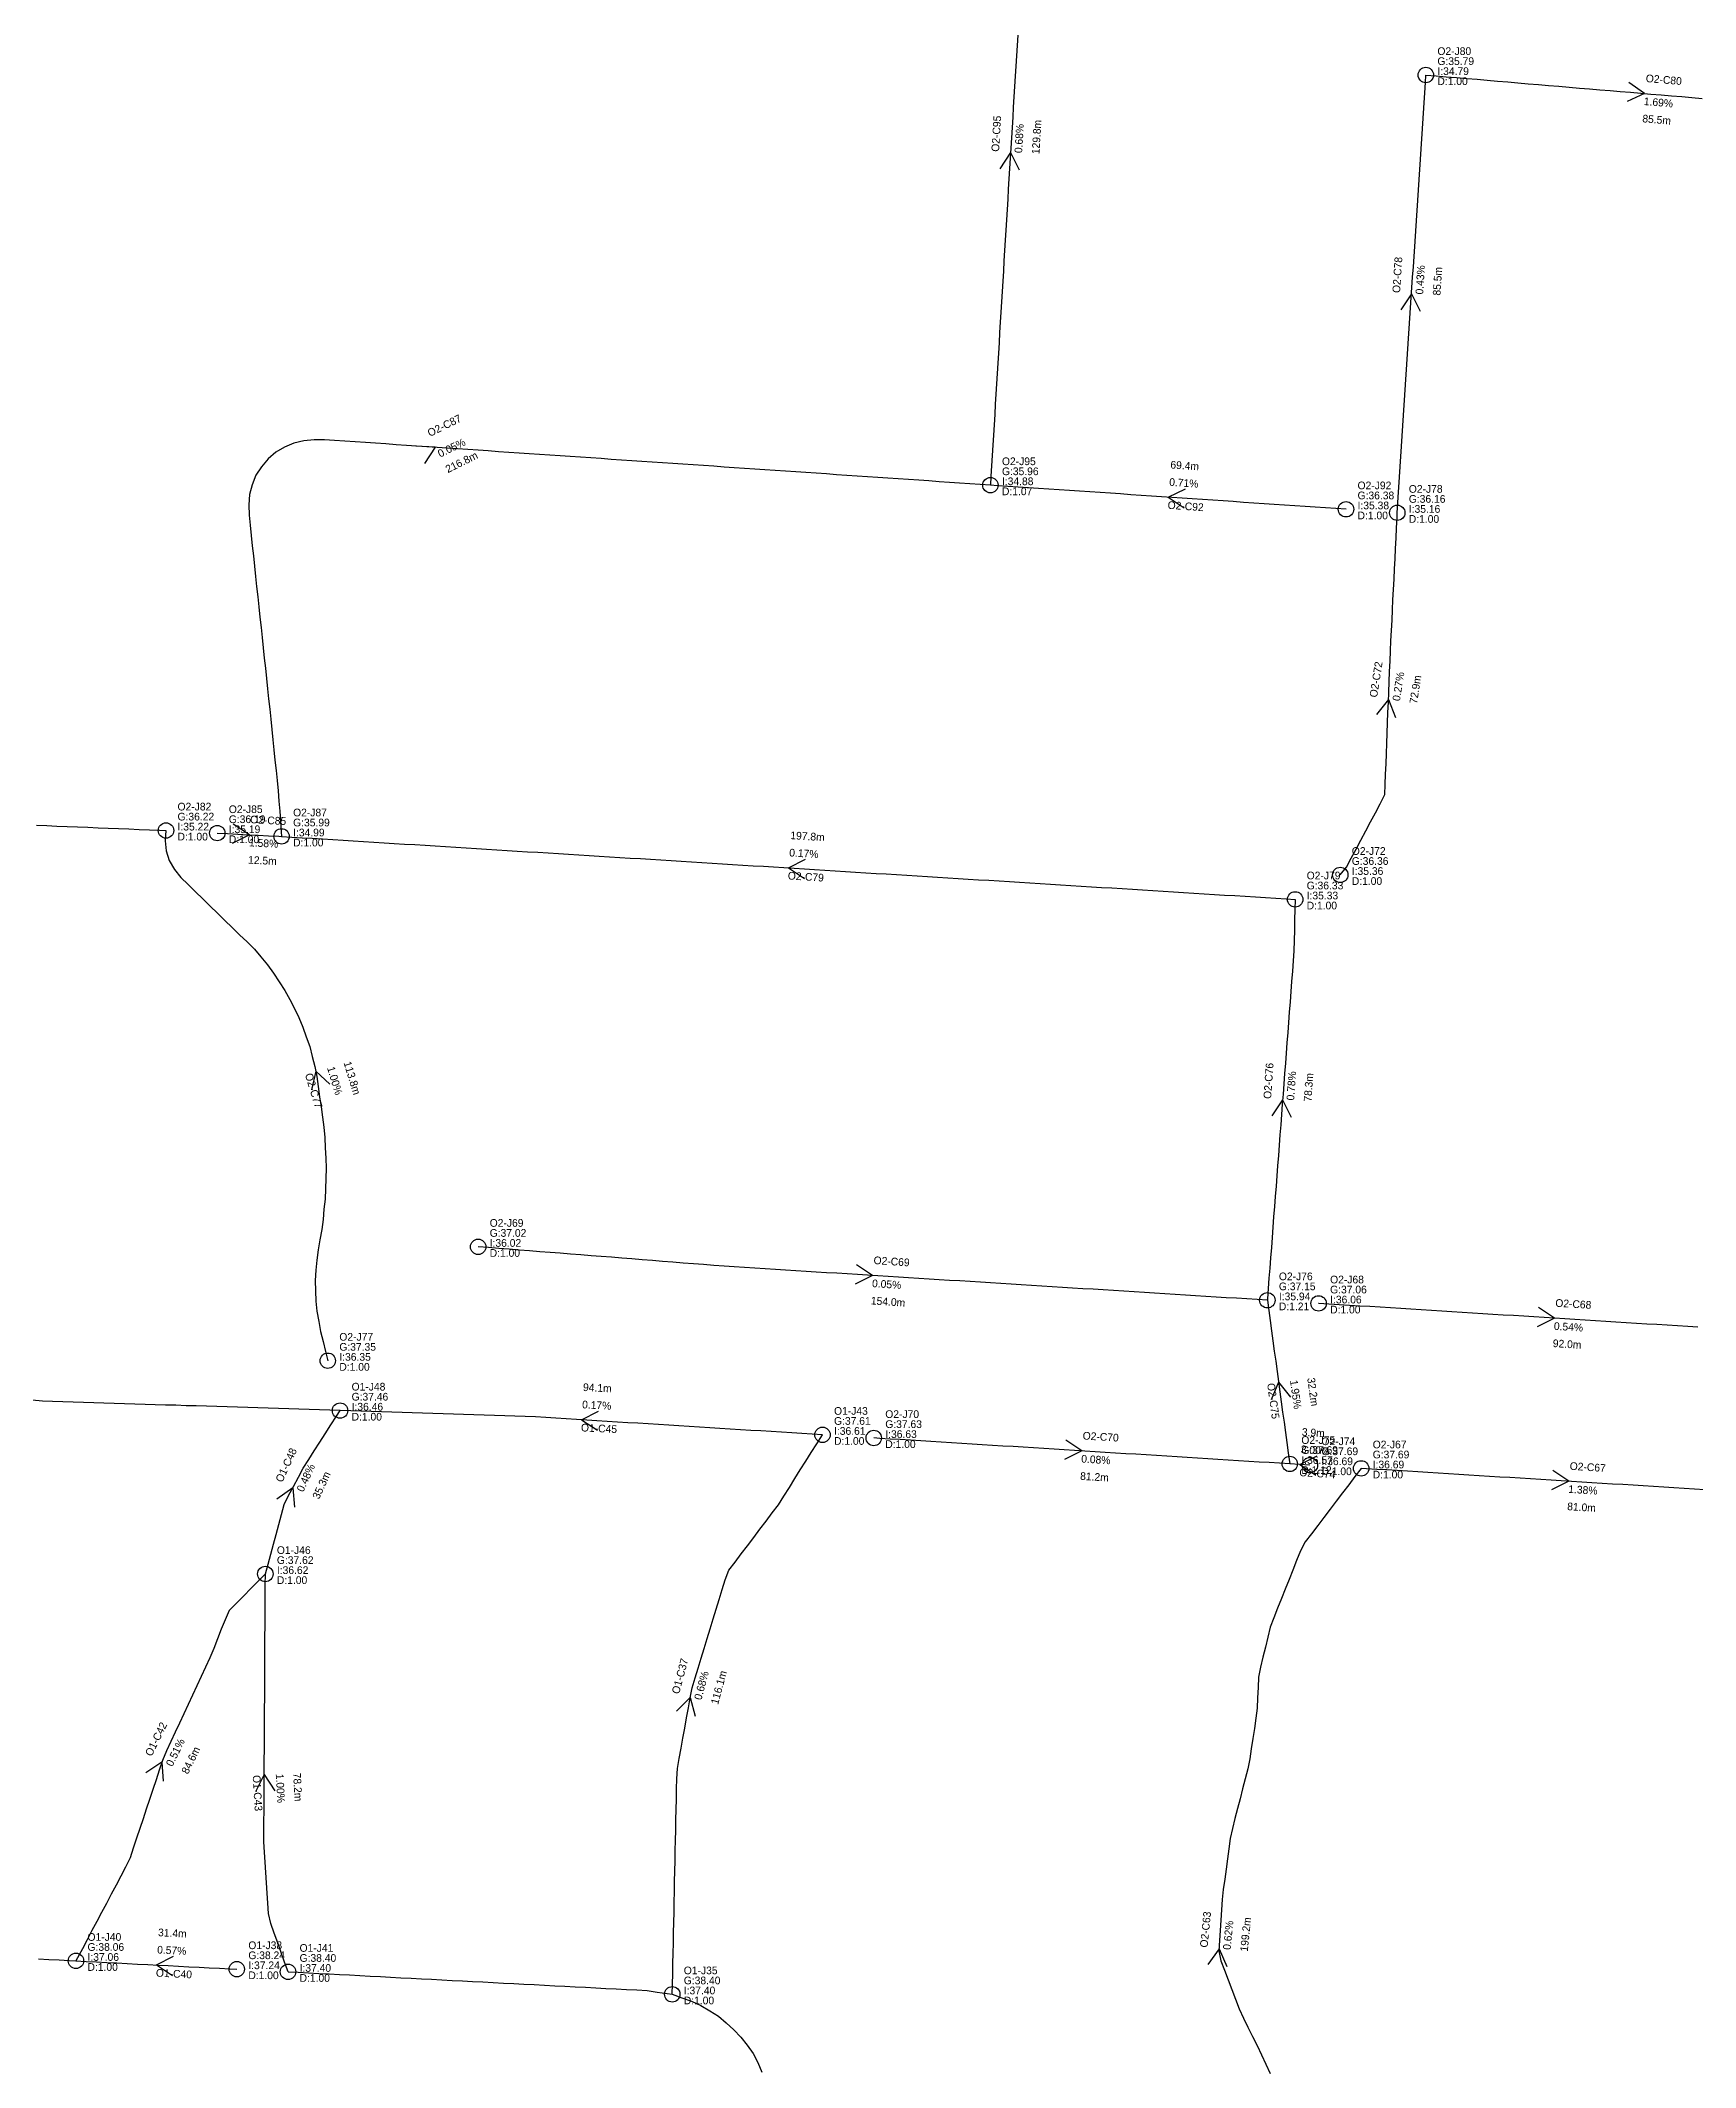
# Model space of a CAD drawing. Header units: metres. Extents: x 607160 to 610559, y 2613470 to 2618337.
# Drawn here: x 607813.6 to 608135.9, y 2615430.7 to 2615825.5 of the extents above; entities that cross this region are included whole.
import ezdxf

# ---------------------------------------------------------------- set-up
doc = ezdxf.new("R2010")
doc.units = ezdxf.units.M
for name, color, linetype in [('SW-DRAIN-LABELS', 3, 'Continuous'), ('SW-DRAIN-ORPHAN', 8, 'Continuous'), ('SW-DRAIN-SUB-01', 1, 'Continuous'), ('SW-DRAIN-SUB-02', 2, 'Continuous'), ('SW-JUNCTIONS', 7, 'Continuous')]:
    doc.layers.add(name, color=color, linetype=linetype)

msp = doc.modelspace()

# ---------------------------------------------------------------- linework, layer by layer
at = {"layer": 'SW-DRAIN-ORPHAN'}
msp.add_lwpolyline([(607861.78, 2615449.35), (607863.78, 2615449.25), (607865.78, 2615449.14), (607867.77, 2615449.04), (607869.77, 2615448.94), (607871.77, 2615448.83), (607873.77, 2615448.73), (607875.76, 2615448.62), (607877.76, 2615448.52), (607879.76, 2615448.42), (607881.75, 2615448.31), (607883.75, 2615448.21), (607885.75, 2615448.1), (607887.75, 2615448), (607889.74, 2615447.9), (607891.74, 2615447.79), (607893.74, 2615447.69), (607895.74, 2615447.58), (607897.73, 2615447.48), (607899.73, 2615447.38), (607901.73, 2615447.27), (607903.73, 2615447.17), (607905.72, 2615447.07), (607907.72, 2615446.96), (607909.72, 2615446.86), (607911.71, 2615446.75), (607913.71, 2615446.65), (607915.71, 2615446.55), (607917.71, 2615446.44), (607919.7, 2615446.34), (607921.7, 2615446.23), (607923.7, 2615446.13), (607925.7, 2615446.03), (607927.69, 2615445.92), (607929.69, 2615445.82), (607931.69, 2615445.7), (607933.66, 2615445.4), (607935.64, 2615445.11), (607936.6, 2615444.97)], dxfattribs=at)
at = {"layer": 'SW-DRAIN-SUB-01'}
for p, q in [((607918.91, 2615556.87), (607922.25, 2615558.58)), ((607918.91, 2615556.87), (607922.06, 2615554.84)), ((607862.69, 2615543.61), (607859.63, 2615541.44)), ((607862.69, 2615543.61), (607863.05, 2615539.88)), ((607940.1, 2615502.77), (607937.44, 2615500.12)), ((607940.1, 2615502.77), (607941.07, 2615499.15)), ((607837.23, 2615490.2), (607834.12, 2615488.11)), ((607837.23, 2615490.2), (607837.49, 2615486.46)), ((607857.14, 2615487.76), (607855.46, 2615484.41)), ((607857.14, 2615487.76), (607859.2, 2615484.63)), ((607836.14, 2615450.68), (607839.48, 2615452.38)), ((607836.14, 2615450.68), (607839.29, 2615448.64))]:
    msp.add_line(p, q, dxfattribs=at)
for points in [[(607871.91, 2615558.67), (607869.91, 2615558.73), (607867.91, 2615558.8), (607865.91, 2615558.86), (607863.91, 2615558.92), (607861.91, 2615558.99), (607859.91, 2615559.05), (607857.91, 2615559.11), (607855.92, 2615559.18), (607853.92, 2615559.24), (607851.92, 2615559.31), (607849.92, 2615559.37), (607847.92, 2615559.43), (607845.92, 2615559.5), (607843.92, 2615559.56), (607841.92, 2615559.62), (607839.92, 2615559.69), (607837.92, 2615559.75), (607835.93, 2615559.81), (607833.93, 2615559.88), (607831.93, 2615559.94), (607829.93, 2615560.01), (607827.93, 2615560.07), (607825.93, 2615560.13), (607823.93, 2615560.2), (607821.93, 2615560.26), (607819.93, 2615560.32), (607817.93, 2615560.39), (607815.94, 2615560.45), (607813.94, 2615560.51), (607811.94, 2615560.68)], [(607857.36, 2615526.84), (607857.88, 2615528.77), (607858.41, 2615530.7), (607858.93, 2615532.63), (607859.45, 2615534.56), (607859.97, 2615536.49), (607860.49, 2615538.42), (607861.02, 2615540.35), (607861.9, 2615542.14), (607862.84, 2615543.9), (607863.79, 2615545.67), (607864.73, 2615547.43), (607865.8, 2615549.12), (607866.88, 2615550.8), (607867.96, 2615552.49), (607869.04, 2615554.17), (607870.11, 2615555.86), (607871.19, 2615557.55), (607871.91, 2615558.67)], [(607965.86, 2615553.95), (607963.86, 2615554.08), (607961.86, 2615554.2), (607959.87, 2615554.32), (607957.87, 2615554.45), (607955.88, 2615554.57), (607953.88, 2615554.7), (607951.88, 2615554.82), (607949.89, 2615554.94), (607947.89, 2615555.07), (607945.9, 2615555.19), (607943.9, 2615555.32), (607941.9, 2615555.44), (607939.91, 2615555.57), (607937.91, 2615555.69), (607935.92, 2615555.81), (607933.92, 2615555.94), (607931.92, 2615556.06), (607929.93, 2615556.19), (607927.93, 2615556.31), (607925.93, 2615556.44), (607923.94, 2615556.56), (607921.94, 2615556.68), (607919.95, 2615556.81), (607917.95, 2615556.93), (607915.95, 2615557.06), (607913.96, 2615557.18), (607911.96, 2615557.31), (607909.97, 2615557.43), (607907.97, 2615557.53), (607905.97, 2615557.59), (607903.97, 2615557.66), (607901.97, 2615557.72), (607899.97, 2615557.78), (607897.97, 2615557.85), (607895.97, 2615557.91), (607893.98, 2615557.97), (607891.98, 2615558.03), (607889.98, 2615558.1), (607887.98, 2615558.16), (607885.98, 2615558.22), (607883.98, 2615558.29), (607881.98, 2615558.35), (607879.98, 2615558.41), (607877.98, 2615558.48), (607875.98, 2615558.54), (607873.99, 2615558.6), (607871.91, 2615558.67)], [(607936.6, 2615444.97), (607936.65, 2615446.97), (607936.69, 2615448.97), (607936.73, 2615450.96), (607936.78, 2615452.96), (607936.82, 2615454.96), (607936.86, 2615456.96), (607936.9, 2615458.96), (607936.95, 2615460.96), (607936.99, 2615462.96), (607937.03, 2615464.96), (607937.07, 2615466.96), (607937.12, 2615468.96), (607937.16, 2615470.96), (607937.2, 2615472.96), (607937.25, 2615474.96), (607937.29, 2615476.96), (607937.33, 2615478.96), (607937.37, 2615480.96), (607937.42, 2615482.96), (607937.46, 2615484.96), (607937.5, 2615486.96), (607937.61, 2615488.95), (607937.97, 2615490.92), (607938.32, 2615492.89), (607938.67, 2615494.85), (607939.03, 2615496.82), (607939.38, 2615498.79), (607939.74, 2615500.76), (607940.09, 2615502.73), (607940.46, 2615504.69), (607941.04, 2615506.61), (607941.63, 2615508.52), (607942.21, 2615510.43), (607942.8, 2615512.34), (607943.39, 2615514.25), (607943.97, 2615516.17), (607944.56, 2615518.08), (607945.15, 2615519.99), (607945.73, 2615521.9), (607946.32, 2615523.82), (607946.9, 2615525.73), (607947.62, 2615527.57), (607948.83, 2615529.17), (607950.04, 2615530.76), (607951.25, 2615532.35), (607952.46, 2615533.94), (607953.67, 2615535.54), (607954.88, 2615537.13), (607956.09, 2615538.72), (607957.28, 2615540.33), (607958.34, 2615542.02), (607959.41, 2615543.71), (607960.48, 2615545.41), (607961.54, 2615547.1), (607962.61, 2615548.79), (607963.67, 2615550.48), (607964.74, 2615552.18), (607965.86, 2615553.95)], [(607857.36, 2615526.84), (607855.95, 2615525.42), (607854.55, 2615524), (607853.14, 2615522.58), (607851.73, 2615521.16), (607850.32, 2615519.74), (607849.51, 2615517.93), (607848.77, 2615516.07), (607848.03, 2615514.21), (607847.3, 2615512.35), (607846.56, 2615510.49), (607845.72, 2615508.68), (607844.87, 2615506.87), (607844.02, 2615505.06), (607843.17, 2615503.24), (607842.32, 2615501.43), (607841.47, 2615499.62), (607840.63, 2615497.81), (607839.78, 2615496), (607838.93, 2615494.19), (607838.08, 2615492.38), (607837.34, 2615490.52), (607836.71, 2615488.63), (607836.07, 2615486.73), (607835.44, 2615484.83), (607834.81, 2615482.93), (607834.17, 2615481.04), (607833.54, 2615479.14), (607832.91, 2615477.24), (607832.27, 2615475.35), (607831.64, 2615473.45), (607831.01, 2615471.55), (607830.16, 2615469.75), (607829.22, 2615467.98), (607828.28, 2615466.21), (607827.35, 2615464.45), (607826.41, 2615462.68), (607825.47, 2615460.91), (607824.54, 2615459.14), (607823.6, 2615457.38), (607822.67, 2615455.61), (607821.73, 2615453.84), (607820.79, 2615452.07), (607820.48, 2615451.49)], [(607861.78, 2615449.35), (607861.11, 2615451.24), (607860.45, 2615453.12), (607859.78, 2615455.01), (607859.11, 2615456.89), (607858.44, 2615458.78), (607857.95, 2615460.7), (607857.82, 2615462.69), (607857.69, 2615464.69), (607857.56, 2615466.68), (607857.43, 2615468.68), (607857.3, 2615470.68), (607857.17, 2615472.67), (607857.07, 2615474.67), (607857.08, 2615476.67), (607857.09, 2615478.67), (607857.1, 2615480.67), (607857.11, 2615482.67), (607857.13, 2615484.67), (607857.14, 2615486.67), (607857.15, 2615488.67), (607857.16, 2615490.67), (607857.17, 2615492.67), (607857.18, 2615494.67), (607857.19, 2615496.67), (607857.2, 2615498.67), (607857.22, 2615500.67), (607857.23, 2615502.67), (607857.24, 2615504.67), (607857.25, 2615506.67), (607857.26, 2615508.67), (607857.27, 2615510.67), (607857.28, 2615512.67), (607857.29, 2615514.67), (607857.31, 2615516.67), (607857.32, 2615518.67), (607857.33, 2615520.67), (607857.34, 2615522.67), (607857.35, 2615524.67), (607857.36, 2615526.84)], [(607813.18, 2615451.87), (607815.18, 2615451.77), (607817.18, 2615451.66), (607819.17, 2615451.56), (607820.48, 2615451.49)], [(607820.48, 2615451.49), (607822.48, 2615451.39), (607824.48, 2615451.28), (607826.48, 2615451.18), (607828.47, 2615451.08), (607830.47, 2615450.97), (607832.47, 2615450.87), (607834.47, 2615450.77), (607836.46, 2615450.66), (607838.46, 2615450.56), (607840.46, 2615450.46), (607842.46, 2615450.35), (607844.45, 2615450.25), (607846.45, 2615450.15), (607848.45, 2615450.04), (607850.44, 2615449.94), (607851.8, 2615449.87)], [(607936.6, 2615444.97), (607938.49, 2615444.29), (607940.37, 2615443.61), (607942.18, 2615442.79), (607943.89, 2615441.75), (607945.6, 2615440.72), (607947.12, 2615439.42), (607948.59, 2615438.07), (607949.99, 2615436.65), (607951.17, 2615435.04), (607952.36, 2615433.43), (607953.27, 2615431.66), (607954.07, 2615429.82)]]:
    msp.add_lwpolyline(points, dxfattribs=at)
at = {"layer": 'SW-DRAIN-SUB-02'}
for p, q in [((608125.95, 2615815.21), (608122.87, 2615817.35)), ((608125.95, 2615815.21), (608122.55, 2615813.62)), ((608002.48, 2615803.69), (608000.41, 2615800.56)), ((608002.48, 2615803.69), (608004.16, 2615800.34)), ((608080.57, 2615776.17), (608078.49, 2615773.06)), ((608080.57, 2615776.17), (608082.23, 2615772.81)), ((607890.41, 2615746.29), (607886.66, 2615746.53)), ((607890.41, 2615746.29), (607888.33, 2615743.17)), ((608033.18, 2615736.57), (608036.55, 2615738.22)), ((608033.18, 2615736.57), (608036.3, 2615734.48)), ((608076.08, 2615697.14), (608073.72, 2615694.23)), ((608076.08, 2615697.14), (608077.42, 2615693.64)), ((607854.26, 2615670.83), (607850.92, 2615669.12)), ((607854.26, 2615670.83), (607851.11, 2615672.87)), ((607959.21, 2615664.38), (607962.57, 2615666.05)), ((607959.21, 2615664.38), (607962.33, 2615662.3)), ((607867.2, 2615624.78), (607866.35, 2615621.13)), ((607867.2, 2615624.78), (607869.94, 2615622.23)), ((608055.46, 2615619.19), (608053.36, 2615616.08)), ((608055.46, 2615619.19), (608057.11, 2615615.82)), ((607975.62, 2615584.97), (607972.51, 2615587.06)), ((607975.62, 2615584.97), (607972.25, 2615583.32)), ((608108.39, 2615576.66), (608105.27, 2615578.73)), ((608108.39, 2615576.66), (608105.03, 2615574.99)), ((608054.67, 2615564.22), (608053.26, 2615560.75)), ((608054.67, 2615564.22), (608056.97, 2615561.26)), ((608016.35, 2615550.81), (608012.99, 2615549.14)), ((608016.35, 2615550.81), (608013.22, 2615552.88)), ((608058.82, 2615548.16), (608062.17, 2615549.83)), ((608058.82, 2615548.16), (608061.94, 2615546.08)), ((608111.2, 2615544.89), (608108.07, 2615546.97)), ((608111.2, 2615544.89), (608107.84, 2615543.22)), ((608043.08, 2615453.8), (608040.89, 2615450.75)), ((608043.08, 2615453.8), (608044.62, 2615450.38))]:
    msp.add_line(p, q, dxfattribs=at)
for points in [[(608003.87, 2615826.54), (608003.75, 2615824.54), (608003.62, 2615822.55), (608003.5, 2615820.55), (608003.38, 2615818.56), (608003.26, 2615816.56), (608003.14, 2615814.56), (608003.02, 2615812.57), (608002.9, 2615810.57), (608002.78, 2615808.57), (608002.66, 2615806.58), (608002.54, 2615804.58), (608002.41, 2615802.59), (608002.29, 2615800.59), (608002.17, 2615798.59), (608002.05, 2615796.6), (608001.93, 2615794.6), (608001.81, 2615792.6), (608001.69, 2615790.61), (608001.57, 2615788.61), (608001.45, 2615786.61), (608001.33, 2615784.62), (608001.2, 2615782.62), (608001.08, 2615780.63), (608000.96, 2615778.63), (608000.84, 2615776.63), (608000.72, 2615774.64), (608000.6, 2615772.64), (608000.48, 2615770.64), (608000.36, 2615768.65), (608000.24, 2615766.65), (608000.12, 2615764.65), (607999.99, 2615762.66), (607999.87, 2615760.66), (607999.75, 2615758.67), (607999.63, 2615756.67), (607999.51, 2615754.67), (607999.39, 2615752.68), (607999.27, 2615750.68), (607999.15, 2615748.68), (607999.03, 2615746.69), (607998.91, 2615744.69), (607998.78, 2615742.69), (607998.66, 2615740.7), (607998.56, 2615738.92)], [(608077.79, 2615733.54), (608077.92, 2615735.54), (608078.05, 2615737.53), (608078.18, 2615739.53), (608078.31, 2615741.52), (608078.44, 2615743.52), (608078.57, 2615745.51), (608078.7, 2615747.51), (608078.83, 2615749.51), (608078.96, 2615751.5), (608079.09, 2615753.5), (608079.22, 2615755.49), (608079.35, 2615757.49), (608079.48, 2615759.48), (608079.61, 2615761.48), (608079.75, 2615763.48), (608079.88, 2615765.47), (608080.01, 2615767.47), (608080.14, 2615769.46), (608080.27, 2615771.46), (608080.4, 2615773.46), (608080.53, 2615775.45), (608080.66, 2615777.45), (608080.79, 2615779.44), (608080.92, 2615781.44), (608081.05, 2615783.43), (608081.18, 2615785.43), (608081.31, 2615787.43), (608081.44, 2615789.42), (608081.57, 2615791.42), (608081.7, 2615793.41), (608081.83, 2615795.41), (608081.96, 2615797.4), (608082.09, 2615799.4), (608082.22, 2615801.4), (608082.35, 2615803.39), (608082.48, 2615805.39), (608082.61, 2615807.38), (608082.74, 2615809.38), (608082.87, 2615811.37), (608083, 2615813.37), (608083.13, 2615815.37), (608083.26, 2615817.36), (608083.36, 2615818.81)], [(608083.36, 2615818.81), (608085.35, 2615818.64), (608087.34, 2615818.47), (608089.34, 2615818.3), (608091.33, 2615818.14), (608093.32, 2615817.97), (608095.32, 2615817.8), (608097.31, 2615817.63), (608099.3, 2615817.46), (608101.3, 2615817.29), (608103.29, 2615817.12), (608105.28, 2615816.96), (608107.27, 2615816.79), (608109.27, 2615816.62), (608111.26, 2615816.45), (608113.25, 2615816.28), (608115.25, 2615816.11), (608117.24, 2615815.95), (608119.23, 2615815.78), (608121.22, 2615815.61), (608123.22, 2615815.44), (608125.21, 2615815.27), (608127.2, 2615815.1), (608129.2, 2615814.94), (608131.19, 2615814.77), (608133.18, 2615814.6), (608135.17, 2615814.43), (608137.17, 2615814.26)], [(607998.56, 2615738.92), (607996.56, 2615739.06), (607994.56, 2615739.19), (607992.57, 2615739.33), (607990.57, 2615739.46), (607988.58, 2615739.6), (607986.58, 2615739.74), (607984.59, 2615739.87), (607982.59, 2615740.01), (607980.6, 2615740.14), (607978.6, 2615740.28), (607976.61, 2615740.42), (607974.61, 2615740.55), (607972.62, 2615740.69), (607970.62, 2615740.82), (607968.62, 2615740.96), (607966.63, 2615741.1), (607964.63, 2615741.23), (607962.64, 2615741.37), (607960.64, 2615741.5), (607958.65, 2615741.64), (607956.65, 2615741.77), (607954.66, 2615741.91), (607952.66, 2615742.05), (607950.67, 2615742.18), (607948.67, 2615742.32), (607946.68, 2615742.45), (607944.68, 2615742.59), (607942.68, 2615742.73), (607940.69, 2615742.86), (607938.69, 2615743), (607936.7, 2615743.13), (607934.7, 2615743.27), (607932.71, 2615743.41), (607930.71, 2615743.54), (607928.72, 2615743.68), (607926.72, 2615743.81), (607924.73, 2615743.95), (607922.73, 2615744.09), (607920.74, 2615744.22), (607918.74, 2615744.36), (607916.74, 2615744.49), (607914.75, 2615744.63), (607912.75, 2615744.77), (607910.76, 2615744.9), (607908.76, 2615745.04), (607906.77, 2615745.17), (607904.77, 2615745.31), (607902.78, 2615745.44), (607900.78, 2615745.58), (607898.79, 2615745.72), (607896.79, 2615745.85), (607894.8, 2615745.99), (607892.8, 2615746.12), (607890.8, 2615746.26), (607888.81, 2615746.4), (607886.81, 2615746.53), (607884.82, 2615746.67), (607882.82, 2615746.8), (607880.83, 2615746.94), (607878.83, 2615747.08), (607876.84, 2615747.21), (607874.84, 2615747.35), (607872.85, 2615747.48), (607870.85, 2615747.62), (607868.86, 2615747.76), (607866.86, 2615747.78), (607864.87, 2615747.57), (607862.94, 2615747.13), (607861.1, 2615746.35), (607859.41, 2615745.32), (607857.88, 2615744.03), (607856.61, 2615742.52), (607855.52, 2615740.84), (607854.8, 2615739), (607854.26, 2615737.07), (607854.17, 2615735.09), (607854.21, 2615733.09), (607854.4, 2615731.1), (607854.61, 2615729.11), (607854.82, 2615727.12), (607855.04, 2615725.13), (607855.25, 2615723.14), (607855.46, 2615721.16), (607855.67, 2615719.17), (607855.88, 2615717.18), (607856.09, 2615715.19), (607856.3, 2615713.2), (607856.52, 2615711.21), (607856.73, 2615709.22), (607856.94, 2615707.23), (607857.15, 2615705.25), (607857.36, 2615703.26), (607857.57, 2615701.27), (607857.78, 2615699.28), (607858, 2615697.29), (607858.21, 2615695.3), (607858.42, 2615693.31), (607858.62, 2615691.32), (607858.82, 2615689.33), (607859.02, 2615687.34), (607859.22, 2615685.35), (607859.44, 2615683.37), (607859.65, 2615681.38), (607859.86, 2615679.39), (607860.01, 2615677.39), (607860.16, 2615675.4), (607860.31, 2615673.4), (607860.45, 2615671.41), (607860.52, 2615670.51)], [(608067.81, 2615734.22), (608067.81, 2615734.22), (608065.82, 2615734.35), (608063.82, 2615734.49), (608061.83, 2615734.62), (608059.83, 2615734.76), (608057.84, 2615734.9), (608055.84, 2615735.03), (608053.85, 2615735.17), (608051.85, 2615735.3), (608049.85, 2615735.44), (608047.86, 2615735.57), (608045.86, 2615735.71), (608043.87, 2615735.84), (608041.87, 2615735.98), (608039.88, 2615736.11), (608037.88, 2615736.25), (608035.89, 2615736.39), (608033.89, 2615736.52), (608031.9, 2615736.66), (608029.9, 2615736.79), (608027.9, 2615736.93), (608025.91, 2615737.06), (608023.91, 2615737.2), (608021.92, 2615737.33), (608019.92, 2615737.47), (608017.93, 2615737.61), (608015.93, 2615737.74), (608013.94, 2615737.88), (608011.94, 2615738.01), (608009.95, 2615738.15), (608007.95, 2615738.28), (608005.96, 2615738.42), (608003.96, 2615738.55), (608001.96, 2615738.69), (607999.97, 2615738.82), (607998.56, 2615738.92)], [(608066.69, 2615663.01), (608066.69, 2615663.01), (608067.91, 2615664.5), (608068.84, 2615666.26), (608069.78, 2615668.03), (608070.71, 2615669.8), (608071.65, 2615671.57), (608072.58, 2615673.34), (608073.52, 2615675.1), (608074.45, 2615676.87), (608075.38, 2615678.64), (608075.46, 2615680.64), (608075.53, 2615682.64), (608075.61, 2615684.64), (608075.68, 2615686.64), (608075.76, 2615688.63), (608075.83, 2615690.63), (608075.91, 2615692.63), (608075.98, 2615694.63), (608076.06, 2615696.63), (608076.13, 2615698.63), (608076.21, 2615700.63), (608076.28, 2615702.62), (608076.38, 2615704.62), (608076.47, 2615706.62), (608076.57, 2615708.62), (608076.67, 2615710.61), (608076.77, 2615712.61), (608076.86, 2615714.61), (608076.96, 2615716.61), (608077.06, 2615718.61), (608077.16, 2615720.6), (608077.25, 2615722.6), (608077.35, 2615724.6), (608077.45, 2615726.6), (608077.55, 2615728.59), (608077.65, 2615730.59), (608077.74, 2615732.59), (608077.79, 2615733.54)], [(607812.79, 2615672.68), (607814.79, 2615672.6), (607816.78, 2615672.52), (607818.78, 2615672.44), (607820.78, 2615672.36), (607822.78, 2615672.28), (607824.78, 2615672.2), (607826.78, 2615672.12), (607828.77, 2615672.03), (607830.77, 2615671.95), (607832.77, 2615671.87), (607834.77, 2615671.79), (607836.77, 2615671.71), (607838.01, 2615671.66)], [(607838.01, 2615671.66), (607837.83, 2615669.67), (607838.04, 2615667.69), (607838.66, 2615665.8), (607839.64, 2615664.07), (607840.9, 2615662.53), (607842.33, 2615661.14), (607843.77, 2615659.74), (607845.2, 2615658.34), (607846.63, 2615656.95), (607848.06, 2615655.55), (607849.49, 2615654.15), (607850.93, 2615652.76), (607852.36, 2615651.36), (607853.79, 2615649.96), (607855.22, 2615648.57), (607856.49, 2615647.02), (607857.75, 2615645.47), (607858.96, 2615643.88), (607860.04, 2615642.2), (607861.13, 2615640.52), (607862.1, 2615638.77), (607863.01, 2615636.99), (607863.91, 2615635.21), (607864.64, 2615633.34), (607865.34, 2615631.47), (607866, 2615629.59), (607866.51, 2615627.65), (607867.02, 2615625.72), (607867.39, 2615623.76), (607867.66, 2615621.78), (607867.93, 2615619.79), (607868.2, 2615617.81), (607868.47, 2615615.83), (607868.74, 2615613.85), (607868.94, 2615611.86), (607869.04, 2615609.86), (607869.14, 2615607.86), (607869.18, 2615605.87), (607869.13, 2615603.87), (607869.08, 2615601.87), (607868.98, 2615599.87), (607868.78, 2615597.88), (607868.59, 2615595.89), (607868.34, 2615593.91), (607867.99, 2615591.94), (607867.65, 2615589.97), (607867.38, 2615587.99), (607867.22, 2615585.99), (607867.06, 2615584), (607867.13, 2615582), (607867.22, 2615580.01), (607867.42, 2615578.02), (607867.78, 2615576.05), (607868.13, 2615574.08), (607868.6, 2615572.14), (607869.08, 2615570.2), (607869.52, 2615568.38)], [(607848, 2615671.15), (607848, 2615671.15), (607850, 2615671.05), (607851.99, 2615670.95), (607853.99, 2615670.84), (607855.99, 2615670.74), (607857.99, 2615670.64), (607859.98, 2615670.54), (607860.52, 2615670.51)], [(607860.52, 2615670.51), (607862.52, 2615670.38), (607864.51, 2615670.26), (607866.51, 2615670.14), (607868.51, 2615670.01), (607870.5, 2615669.89), (607872.5, 2615669.76), (607874.49, 2615669.64), (607876.49, 2615669.52), (607878.49, 2615669.39), (607880.48, 2615669.27), (607882.48, 2615669.14), (607884.48, 2615669.02), (607886.47, 2615668.9), (607888.47, 2615668.77), (607890.46, 2615668.65), (607892.46, 2615668.52), (607894.46, 2615668.4), (607896.45, 2615668.28), (607898.45, 2615668.15), (607900.44, 2615668.03), (607902.44, 2615667.9), (607904.44, 2615667.78), (607906.43, 2615667.66), (607908.43, 2615667.53), (607910.43, 2615667.41), (607912.42, 2615667.28), (607914.42, 2615667.16), (607916.41, 2615667.04), (607918.41, 2615666.91), (607920.41, 2615666.79), (607922.4, 2615666.66), (607924.4, 2615666.54), (607926.39, 2615666.41), (607928.39, 2615666.29), (607930.39, 2615666.17), (607932.38, 2615666.04), (607934.38, 2615665.92), (607936.38, 2615665.79), (607938.37, 2615665.67), (607940.37, 2615665.55), (607942.36, 2615665.42), (607944.36, 2615665.3), (607946.36, 2615665.17), (607948.35, 2615665.05), (607950.35, 2615664.93), (607952.34, 2615664.8), (607954.34, 2615664.68), (607956.34, 2615664.55), (607958.33, 2615664.43), (607960.33, 2615664.31), (607962.33, 2615664.18), (607964.32, 2615664.06), (607966.32, 2615663.93), (607968.31, 2615663.81), (607970.31, 2615663.69), (607972.31, 2615663.56), (607974.3, 2615663.44), (607976.3, 2615663.31), (607978.29, 2615663.19), (607980.29, 2615663.06), (607982.29, 2615662.94), (607984.28, 2615662.82), (607986.28, 2615662.69), (607988.28, 2615662.57), (607990.27, 2615662.44), (607992.27, 2615662.32), (607994.26, 2615662.2), (607996.26, 2615662.07), (607998.26, 2615661.95), (608000.25, 2615661.82), (608002.25, 2615661.7), (608004.24, 2615661.58), (608006.24, 2615661.45), (608008.24, 2615661.33), (608010.23, 2615661.2), (608012.23, 2615661.08), (608014.23, 2615660.96), (608016.22, 2615660.83), (608018.22, 2615660.71), (608020.21, 2615660.58), (608022.21, 2615660.46), (608024.21, 2615660.34), (608026.2, 2615660.21), (608028.2, 2615660.09), (608030.19, 2615659.96), (608032.19, 2615659.84), (608034.19, 2615659.72), (608036.18, 2615659.59), (608038.18, 2615659.47), (608040.18, 2615659.34), (608042.17, 2615659.22), (608044.17, 2615659.09), (608046.16, 2615658.97), (608048.16, 2615658.85), (608050.16, 2615658.72), (608052.15, 2615658.6), (608054.15, 2615658.47), (608056.14, 2615658.35), (608057.9, 2615658.24)], [(608057.9, 2615658.24), (608057.85, 2615656.24), (608057.8, 2615654.24), (608057.76, 2615652.24), (608057.71, 2615650.24), (608057.66, 2615648.24), (608057.52, 2615646.25), (608057.37, 2615644.26), (608057.22, 2615642.26), (608057.06, 2615640.27), (608056.91, 2615638.27), (608056.76, 2615636.28), (608056.61, 2615634.28), (608056.46, 2615632.29), (608056.31, 2615630.3), (608056.15, 2615628.3), (608056, 2615626.31), (608055.85, 2615624.31), (608055.7, 2615622.32), (608055.55, 2615620.32), (608055.39, 2615618.33), (608055.24, 2615616.34), (608055.09, 2615614.34), (608054.94, 2615612.35), (608054.79, 2615610.35), (608054.64, 2615608.36), (608054.48, 2615606.36), (608054.33, 2615604.37), (608054.18, 2615602.38), (608054.03, 2615600.38), (608053.88, 2615598.39), (608053.72, 2615596.39), (608053.57, 2615594.4), (608053.42, 2615592.41), (608053.27, 2615590.41), (608053.12, 2615588.42), (608052.97, 2615586.42), (608052.81, 2615584.43), (608052.66, 2615582.43), (608052.51, 2615580.44), (608052.49, 2615580.16)], [(608052.49, 2615580.16), (608050.49, 2615580.29), (608048.5, 2615580.41), (608046.5, 2615580.54), (608044.5, 2615580.66), (608042.51, 2615580.79), (608040.51, 2615580.91), (608038.52, 2615581.04), (608036.52, 2615581.16), (608034.52, 2615581.29), (608032.53, 2615581.41), (608030.53, 2615581.54), (608028.54, 2615581.66), (608026.54, 2615581.79), (608024.54, 2615581.91), (608022.55, 2615582.04), (608020.55, 2615582.16), (608018.56, 2615582.29), (608016.56, 2615582.41), (608014.56, 2615582.53), (608012.57, 2615582.66), (608010.57, 2615582.78), (608008.57, 2615582.91), (608006.58, 2615583.03), (608004.58, 2615583.16), (608002.59, 2615583.28), (608000.59, 2615583.41), (607998.59, 2615583.53), (607996.6, 2615583.66), (607994.6, 2615583.78), (607992.61, 2615583.91), (607990.61, 2615584.03), (607988.61, 2615584.16), (607986.62, 2615584.28), (607984.62, 2615584.41), (607982.63, 2615584.53), (607980.63, 2615584.66), (607978.63, 2615584.78), (607976.64, 2615584.91), (607974.64, 2615585.03), (607972.65, 2615585.16), (607970.65, 2615585.28), (607968.65, 2615585.41), (607966.66, 2615585.53), (607964.66, 2615585.66), (607962.66, 2615585.78), (607960.67, 2615585.91), (607958.67, 2615586.03), (607956.68, 2615586.16), (607954.68, 2615586.28), (607952.68, 2615586.41), (607950.69, 2615586.53), (607948.69, 2615586.66), (607946.7, 2615586.78), (607944.7, 2615586.94), (607942.71, 2615587.09), (607940.71, 2615587.25), (607938.72, 2615587.41), (607936.73, 2615587.57), (607934.73, 2615587.73), (607932.74, 2615587.88), (607930.75, 2615588.04), (607928.75, 2615588.2), (607926.76, 2615588.36), (607924.76, 2615588.52), (607922.77, 2615588.67), (607920.78, 2615588.83), (607918.78, 2615588.99), (607916.79, 2615589.15), (607914.8, 2615589.3), (607912.8, 2615589.46), (607910.81, 2615589.62), (607908.81, 2615589.78), (607906.82, 2615589.94), (607904.83, 2615590.09), (607902.83, 2615590.25), (607900.84, 2615590.41), (607898.8, 2615590.57)], [(608052.49, 2615580.16), (608052.76, 2615578.18), (608053.03, 2615576.2), (608053.3, 2615574.22), (608053.57, 2615572.23), (608053.85, 2615570.25), (608054.12, 2615568.27), (608054.39, 2615566.29), (608054.66, 2615564.31), (608054.93, 2615562.33), (608055.2, 2615560.35), (608055.47, 2615558.36), (608055.75, 2615556.38), (608056.02, 2615554.4), (608056.29, 2615552.42), (608056.56, 2615550.44), (608056.86, 2615548.28)], [(608136.35, 2615574.91), (608134.35, 2615575.03), (608132.36, 2615575.16), (608130.36, 2615575.28), (608128.37, 2615575.41), (608126.37, 2615575.53), (608124.37, 2615575.66), (608122.38, 2615575.78), (608120.38, 2615575.91), (608118.39, 2615576.03), (608116.39, 2615576.16), (608114.39, 2615576.28), (608112.4, 2615576.41), (608110.4, 2615576.53), (608108.41, 2615576.66), (608106.41, 2615576.78), (608104.41, 2615576.91), (608102.42, 2615577.03), (608100.42, 2615577.16), (608098.42, 2615577.28), (608096.43, 2615577.41), (608094.43, 2615577.53), (608092.44, 2615577.66), (608090.44, 2615577.78), (608088.44, 2615577.91), (608086.45, 2615578.03), (608084.45, 2615578.16), (608082.46, 2615578.28), (608080.46, 2615578.41), (608078.46, 2615578.53), (608076.47, 2615578.66), (608074.47, 2615578.78), (608072.48, 2615578.91), (608070.48, 2615579.03), (608068.48, 2615579.16), (608066.49, 2615579.28), (608064.49, 2615579.41), (608062.5, 2615579.53), (608062.47, 2615579.54)], [(608056.86, 2615548.28), (608054.86, 2615548.41), (608052.86, 2615548.53), (608050.87, 2615548.65), (608048.87, 2615548.78), (608046.88, 2615548.9), (608044.88, 2615549.03), (608042.88, 2615549.15), (608040.89, 2615549.28), (608038.89, 2615549.4), (608036.9, 2615549.52), (608034.9, 2615549.65), (608032.9, 2615549.77), (608030.91, 2615549.9), (608028.91, 2615550.02), (608026.91, 2615550.15), (608024.92, 2615550.27), (608022.92, 2615550.4), (608020.93, 2615550.52), (608018.93, 2615550.64), (608016.93, 2615550.77), (608014.94, 2615550.89), (608012.94, 2615551.02), (608010.95, 2615551.14), (608008.95, 2615551.27), (608006.95, 2615551.39), (608004.96, 2615551.51), (608002.96, 2615551.64), (608000.96, 2615551.76), (607998.97, 2615551.89), (607996.97, 2615552.01), (607994.98, 2615552.14), (607992.98, 2615552.26), (607990.98, 2615552.39), (607988.99, 2615552.51), (607986.99, 2615552.63), (607985, 2615552.76), (607983, 2615552.88), (607981, 2615553.01), (607979.01, 2615553.13), (607977.01, 2615553.26), (607975.84, 2615553.33)], [(608070.76, 2615547.41), (608069.55, 2615545.82), (608068.34, 2615544.22), (608067.13, 2615542.63), (608065.92, 2615541.04), (608064.71, 2615539.45), (608063.5, 2615537.85), (608062.29, 2615536.26), (608061.08, 2615534.67), (608059.87, 2615533.08), (608058.93, 2615531.33), (608058.19, 2615529.47), (608057.45, 2615527.61), (608056.71, 2615525.75), (608055.97, 2615523.9), (608055.23, 2615522.04), (608054.49, 2615520.18), (608053.75, 2615518.32), (608053.03, 2615516.46), (608052.56, 2615514.51), (608052.1, 2615512.57), (608051.63, 2615510.62), (608051.16, 2615508.68), (608050.78, 2615506.72), (608050.68, 2615504.72), (608050.59, 2615502.73), (608050.49, 2615500.73), (608050.27, 2615498.74), (608049.97, 2615496.77), (608049.67, 2615494.79), (608049.36, 2615492.81), (608049.06, 2615490.84), (608048.68, 2615488.87), (608048.18, 2615486.94), (608047.68, 2615485), (608047.18, 2615483.06), (608046.68, 2615481.13), (608046.18, 2615479.19), (608045.68, 2615477.26), (608045.23, 2615475.31), (608044.97, 2615473.33), (608044.7, 2615471.34), (608044.44, 2615469.36), (608044.18, 2615467.38), (608043.91, 2615465.4), (608043.69, 2615463.41), (608043.56, 2615461.41), (608043.44, 2615459.42), (608043.31, 2615457.42), (608043.18, 2615455.43), (608043.05, 2615453.43), (608043.41, 2615451.51), (608044.13, 2615449.64), (608044.85, 2615447.77), (608045.57, 2615445.91), (608046.28, 2615444.04), (608047, 2615442.17), (608047.82, 2615440.35), (608048.71, 2615438.56), (608049.61, 2615436.77), (608050.51, 2615434.99), (608051.37, 2615433.18), (608052.2, 2615431.37), (608053.04, 2615429.55)], [(608060.78, 2615548.04), (608058.78, 2615548.16), (608056.86, 2615548.28)], [(608137.67, 2615543.24), (608135.67, 2615543.37), (608133.68, 2615543.49), (608131.68, 2615543.62), (608129.68, 2615543.74), (608127.69, 2615543.87), (608125.69, 2615543.99), (608123.7, 2615544.11), (608121.7, 2615544.24), (608119.7, 2615544.36), (608117.71, 2615544.49), (608115.71, 2615544.61), (608113.72, 2615544.74), (608111.72, 2615544.86), (608109.72, 2615544.98), (608107.73, 2615545.11), (608105.73, 2615545.23), (608103.73, 2615545.36), (608101.74, 2615545.48), (608099.74, 2615545.61), (608097.75, 2615545.73), (608095.75, 2615545.85), (608093.75, 2615545.98), (608091.76, 2615546.1), (608089.76, 2615546.23), (608087.77, 2615546.35), (608085.77, 2615546.48), (608083.77, 2615546.6), (608081.78, 2615546.72), (608079.78, 2615546.85), (608077.78, 2615546.97), (608075.79, 2615547.1), (608073.79, 2615547.22), (608071.8, 2615547.34), (608070.76, 2615547.41)]]:
    msp.add_lwpolyline(points, dxfattribs=at)
at = {"layer": 'SW-JUNCTIONS'}
for centre in [(608083.36, 2615818.81), (607998.56, 2615738.92), (608067.81, 2615734.22), (608077.79, 2615733.54), (607838.01, 2615671.66), (607848, 2615671.15), (607860.52, 2615670.51), (608066.69, 2615663.01), (608057.9, 2615658.24), (607898.8, 2615590.57), (608052.49, 2615580.16), (608062.47, 2615579.54), (607869.52, 2615568.38), (607871.91, 2615558.67), (607965.86, 2615553.95), (607975.84, 2615553.33), (608056.86, 2615548.28), (608060.78, 2615548.04), (608070.76, 2615547.41), (607857.36, 2615526.84), (607820.48, 2615451.49), (607851.8, 2615449.87), (607861.78, 2615449.35), (607936.6, 2615444.97)]:
    msp.add_circle(centre, 1.5, dxfattribs=at)

# ---------------------------------------------------------------- texts
at = {"layer": 'SW-DRAIN-LABELS', "color": 7}
for s, p in [('O2-J80', (608085.61, 2615822.71)), ('G:35.79', (608085.61, 2615820.76)), ('O2-J95', (608000.81, 2615742.82)), ('G:35.96', (608000.81, 2615740.87)), ('O2-J92', (608070.06, 2615738.12)), ('G:36.38', (608070.06, 2615736.17)), ('O2-J78', (608080.04, 2615737.44)), ('G:36.16', (608080.04, 2615735.49)), ('O2-J82', (607840.26, 2615675.56)), ('G:36.22', (607840.26, 2615673.61)), ('O2-J85', (607850.25, 2615675.05)), ('G:36.19', (607850.25, 2615673.1)), ('O2-J87', (607862.77, 2615674.41)), ('G:35.99', (607862.77, 2615672.46)), ('O2-J72', (608068.94, 2615666.91)), ('G:36.36', (608068.94, 2615664.96)), ('O2-J79', (608060.15, 2615662.14)), ('G:36.33', (608060.15, 2615660.19)), ('O2-J69', (607901.05, 2615594.47)), ('G:37.02', (607901.05, 2615592.52)), ('O2-J76', (608054.74, 2615584.06)), ('G:37.15', (608054.74, 2615582.11)), ('O2-J68', (608064.72, 2615583.44)), ('G:37.06', (608064.72, 2615581.49)), ('O2-J77', (607871.77, 2615572.28)), ('G:37.35', (607871.77, 2615570.33)), ('O1-J48', (607874.16, 2615562.57)), ('G:37.46', (607874.16, 2615560.62)), ('O1-J43', (607968.11, 2615557.85)), ('O2-J70', (607978.09, 2615557.23)), ('G:37.61', (607968.11, 2615555.9)), ('G:37.63', (607978.09, 2615555.28)), ('O2-J75', (608059.11, 2615552.18)), ('G:37.69', (608059.11, 2615550.23)), ('O2-J74', (608063.03, 2615551.94)), ('G:37.69', (608063.03, 2615549.99)), ('O2-J67', (608073.01, 2615551.31)), ('G:37.69', (608073.01, 2615549.36)), ('O1-J46', (607859.61, 2615530.74)), ('G:37.62', (607859.61, 2615528.79)), ('O1-J40', (607822.73, 2615455.39)), ('G:38.06', (607822.73, 2615453.44)), ('O1-J38', (607854.05, 2615453.77)), ('G:38.24', (607854.05, 2615451.82)), ('O1-J41', (607864.03, 2615453.25)), ('G:38.40', (607864.03, 2615451.3)), ('O1-J35', (607938.85, 2615448.87)), ('G:38.40', (607938.85, 2615446.92))]:
    msp.add_text(s, height=1.5, dxfattribs=at).set_placement(p)
at = {"layer": 'SW-DRAIN-LABELS', "color": 4}
for s, p in [('I:34.79', (608085.61, 2615818.81)), ('I:34.88', (608000.81, 2615738.92)), ('I:35.38', (608070.06, 2615734.22)), ('I:35.16', (608080.04, 2615733.54)), ('I:35.22', (607840.26, 2615671.66)), ('I:35.19', (607850.25, 2615671.15)), ('I:34.99', (607862.77, 2615670.51)), ('I:35.36', (608068.94, 2615663.01)), ('I:35.33', (608060.15, 2615658.24)), ('I:36.02', (607901.05, 2615590.57)), ('I:35.94', (608054.74, 2615580.16)), ('I:36.06', (608064.72, 2615579.54)), ('I:36.35', (607871.77, 2615568.38)), ('I:36.46', (607874.16, 2615558.67)), ('I:36.61', (607968.11, 2615553.95)), ('I:36.63', (607978.09, 2615553.33)), ('I:36.57', (608059.11, 2615548.28)), ('I:36.69', (608063.03, 2615548.04)), ('I:36.69', (608073.01, 2615547.41)), ('I:36.62', (607859.61, 2615526.84)), ('I:37.06', (607822.73, 2615451.49)), ('I:37.24', (607854.05, 2615449.87)), ('I:37.40', (607864.03, 2615449.35)), ('I:37.40', (607938.85, 2615444.97))]:
    msp.add_text(s, height=1.5, dxfattribs=at).set_placement(p)
at = {"layer": 'SW-DRAIN-LABELS', "color": 6}
for s, p in [('D:1.00', (608085.61, 2615816.86)), ('D:1.07', (608000.81, 2615736.97)), ('D:1.00', (608070.06, 2615732.27)), ('D:1.00', (608080.04, 2615731.59)), ('D:1.00', (607840.26, 2615669.71)), ('D:1.00', (607850.25, 2615669.2)), ('D:1.00', (607862.77, 2615668.56)), ('D:1.00', (608068.94, 2615661.06)), ('D:1.00', (608060.15, 2615656.29)), ('D:1.00', (607901.05, 2615588.62)), ('D:1.21', (608054.74, 2615578.21)), ('D:1.00', (608064.72, 2615577.59)), ('D:1.00', (607871.77, 2615566.43)), ('D:1.00', (607874.16, 2615556.72)), ('D:1.00', (607968.11, 2615552)), ('D:1.00', (607978.09, 2615551.38)), ('D:1.12', (608059.11, 2615546.33)), ('D:1.00', (608063.03, 2615546.09)), ('D:1.00', (608073.01, 2615545.46)), ('D:1.00', (607859.61, 2615524.89)), ('D:1.00', (607822.73, 2615449.54)), ('D:1.00', (607854.05, 2615447.92)), ('D:1.00', (607864.03, 2615447.4)), ('D:1.00', (607938.85, 2615443.02))]:
    msp.add_text(s, height=1.5, dxfattribs=at).set_placement(p)
at = {"layer": 'SW-DRAIN-LABELS', "color": 3}
for s, rotation, p in [('O2-C80', -4.8293, (608126.14, 2615817.45)), ('O2-C95', 86.5312, (608000.24, 2615803.83)), ('O2-C78', 86.2632, (608078.33, 2615776.32)), ('O2-C87', 26.3638, (607889.41, 2615748.3)), ('O2-C92', -3.8848, (608033.03, 2615734.32)), ('O2-C72', 81.0543, (608073.85, 2615697.49)), ('O2-C85', -2.9271, (607854.37, 2615673.08)), ('O2-C79', -3.5565, (607959.07, 2615662.13)), ('O2-C76', 86.0376, (608053.22, 2615619.34)), ('O2-C77', -73.0323, (607865.05, 2615624.13)), ('O2-C69', -3.875, (607975.77, 2615587.22)), ('O2-C68', -3.5825, (608108.53, 2615578.91)), ('O2-C75', -82.1988, (608052.44, 2615563.92)), ('O1-C45', -2.8752, (607918.8, 2615554.63)), ('O1-C48', 65.4428, (607860.64, 2615544.55)), ('O2-C70', -3.5654, (608016.49, 2615553.05)), ('O2-C74', -3.5869, (608058.68, 2615545.91)), ('O2-C67', -3.5625, (608111.34, 2615547.14)), ('O1-C37', 74.9751, (607937.92, 2615503.35)), ('O1-C42', 63.9208, (607835.21, 2615491.19)), ('O1-C43', -86.7358, (607854.9, 2615487.63)), ('O2-C63', 84.2468, (608040.84, 2615454.02)), ('O1-C40', -2.9683, (607836.02, 2615448.43))]:
    msp.add_text(s, height=1.5, rotation=rotation, dxfattribs=at).set_placement(p)
at = {"layer": 'SW-DRAIN-LABELS', "color": 2}
for s, rotation, p in [('1.69%', -4.8293, (608125.76, 2615812.97)), ('0.68%', 86.5312, (608004.73, 2615803.56)), ('129.8m', 86.5312, (608008.1, 2615803.35)), ('85.5m', -4.8293, (608125.47, 2615809.61)), ('0.43%', 86.2632, (608082.82, 2615776.03)), ('85.5m', 86.2632, (608086.19, 2615775.81)), ('0.05%', 26.3638, (607891.41, 2615744.27)), ('216.8m', 26.3638, (607892.91, 2615741.25)), ('0.71%', -3.8848, (608033.34, 2615738.81)), ('69.4m', -3.8848, (608033.57, 2615742.18)), ('0.27%', 81.0543, (608078.3, 2615696.79)), ('72.9m', 81.0543, (608081.63, 2615696.27)), ('1.58%', -2.9271, (607854.15, 2615668.58)), ('197.8m', -3.5565, (607959.56, 2615669.99)), ('12.5m', -2.9271, (607853.97, 2615665.21)), ('0.17%', -3.5565, (607959.35, 2615666.62)), ('113.8m', -73.0323, (607872.58, 2615626.43)), ('1.00%', -73.0323, (607869.35, 2615625.44)), ('0.78%', 86.0376, (608057.7, 2615619.03)), ('78.3m', 86.0376, (608061.07, 2615618.8)), ('0.05%', -3.875, (607975.47, 2615582.73)), ('154.0m', -3.875, (607975.24, 2615579.36)), ('0.54%', -3.5825, (608108.25, 2615574.41)), ('92.0m', -3.5825, (608108.04, 2615571.05)), ('94.1m', -2.8752, (607919.19, 2615562.49)), ('1.95%', -82.1988, (608056.9, 2615564.53)), ('32.2m', -82.1988, (608060.25, 2615564.98)), ('0.17%', -2.8752, (607919.02, 2615559.12)), ('3.9m', -3.5869, (608059.17, 2615553.77)), ('3.00%', -3.5869, (608058.96, 2615550.4)), ('0.48%', 65.4428, (607864.74, 2615542.68)), ('0.08%', -3.5654, (608016.21, 2615548.56)), ('35.3m', 65.4428, (607867.81, 2615541.28)), ('81.2m', -3.5654, (608016, 2615545.19)), ('1.38%', -3.5625, (608111.06, 2615542.65)), ('81.0m', -3.5625, (608110.85, 2615539.28)), ('0.68%', 74.9751, (607942.27, 2615502.18)), ('116.1m', 74.9751, (607945.53, 2615501.31)), ('0.51%', 63.9208, (607839.25, 2615489.21)), ('84.6m', 63.9208, (607842.29, 2615487.73)), ('1.00%', -86.7358, (607859.39, 2615487.89)), ('78.2m', -86.7358, (607862.76, 2615488.08)), ('31.4m', -2.9683, (607836.43, 2615456.3)), ('0.62%', 84.2468, (608045.32, 2615453.57)), ('199.2m', 84.2468, (608048.67, 2615453.23)), ('0.57%', -2.9683, (607836.26, 2615452.93))]:
    msp.add_text(s, height=1.5, rotation=rotation, dxfattribs=at).set_placement(p)

doc.saveas('drawing.dxf')
